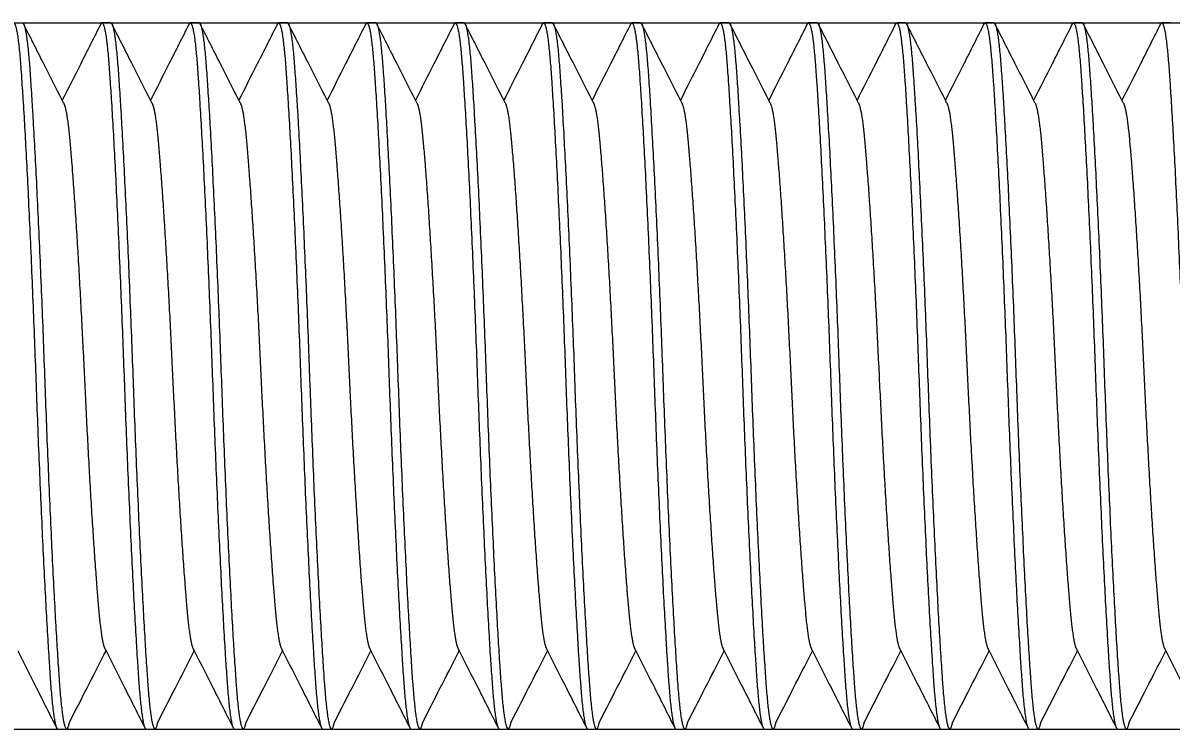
# Model space of a CAD drawing. Header units: millimetres. Extents: x -15 to 313, y -16 to 261.
# Drawn here: x 234.26 to 260.26, y 185.86 to 201.86 of the extents above; entities that cross this region are included whole.
import ezdxf

# ---------------------------------------------------------------- set-up
doc = ezdxf.new("R2010")
doc.units = ezdxf.units.MM
doc.header["$LTSCALE"] = 12.7
doc.header["$PDMODE"] = 33
doc.header["$PDSIZE"] = 1
doc.layers.add('ANNOTATION_TEXT', color=7, linetype='Continuous', lineweight=25)
doc.layers.add('Visible', color=7, linetype='Continuous', lineweight=40)
doc.styles.add('Onshape-Standard-Dimension', font='NotoSans-Regular.ttf')
doc.dimstyles.new('Onshape-ISO-25$0', dxfattribs={"dimtxt": 3.5, "dimasz": 2.5, "dimexe": 1.25, "dimexo": 0.625, "dimtad": 1, "dimtxsty": 'Onshape-Standard-Dimension', "dimcen": 2.5, "dimclrd": 7, "dimclre": 7, "dimclrt": 7, "dimadec": 1, "dimazin": 0, "dimtfac": 1, "dimtmove": 0, "dimatfit": 3, "dimfxl": 1, "dimlwd": 13, "dimlwe": 13, "dimarcsym": 0})

# ---------------------------------------------------------------- blocks, each defined once
blk = doc.blocks.new('*D5')
at = {"layer": 'ANNOTATION_TEXT', "color": 7, "lineweight": 13, "transparency": 16777216}
for p, q in [((191.174, 201.86), (291.271, 201.86)), ((290.021, 199.36), (290.021, 188.36)), ((191.174, 185.86), (291.271, 185.86))]:
    blk.add_line(p, q, dxfattribs=at)
at = {"layer": 'ANNOTATION_TEXT', "color": 7, "transparency": 16777216}
for points in [[(289.604, 199.36), (290.437, 199.36), (290.021, 201.86)], [(289.604, 188.36), (290.437, 188.36), (290.021, 185.86)]]:
    blk.add_solid(points, dxfattribs=at)
at = {"layer": 'Defpoints', "color": 0, "transparency": 16777216}
for p in [(190.549, 201.86, -15.66), (190.549, 185.86, -15.66), (290.021, 185.86)]:
    blk.add_point(p, dxfattribs=at)
at = {"layer": 'ANNOTATION_TEXT', "color": 7, "lineweight": 5, "transparency": 16777216, "insert": (287.499, 193.86), "char_height": 3.5, "attachment_point": 5, "rotation": 90, "style": 'Onshape-Standard-Dimension'}
blk.add_mtext('%%c8', dxfattribs=at)

msp = doc.modelspace()

# ---------------------------------------------------------------- linework, layer by layer
at = {"layer": 'Visible', "lineweight": 5}
for p, q in [((236.249, 201.86), (236.049, 201.86)), ((238.249, 201.86), (238.049, 201.86)), ((240.249, 201.86), (240.049, 201.86)), ((242.249, 201.86), (242.049, 201.86)), ((244.249, 201.86), (244.049, 201.86)), ((246.249, 201.86), (246.049, 201.86)), ((248.249, 201.86), (248.049, 201.86)), ((250.249, 201.86), (250.049, 201.86)), ((252.249, 201.86), (252.049, 201.86)), ((254.249, 201.86), (254.049, 201.86)), ((256.249, 201.86), (256.049, 201.86)), ((258.249, 201.86), (258.049, 201.86)), ((260.249, 201.86), (260.049, 201.86)), ((235.178, 200.05), (235.149, 200.108)), ((237.178, 200.05), (237.149, 200.108)), ((239.178, 200.05), (239.149, 200.108)), ((241.178, 200.05), (241.149, 200.108)), ((243.178, 200.05), (243.149, 200.108)), ((245.178, 200.05), (245.149, 200.108)), ((247.178, 200.05), (247.149, 200.108)), ((249.178, 200.05), (249.149, 200.108)), ((251.178, 200.05), (251.149, 200.108)), ((253.178, 200.05), (253.149, 200.108)), ((255.178, 200.05), (255.149, 200.108)), ((257.178, 200.05), (257.149, 200.108)), ((259.178, 200.05), (259.149, 200.108)), ((236.113, 187.682), (236.141, 187.628)), ((238.113, 187.682), (238.141, 187.628)), ((240.113, 187.682), (240.141, 187.628)), ((242.113, 187.682), (242.141, 187.628)), ((244.113, 187.682), (244.141, 187.628)), ((246.113, 187.682), (246.141, 187.628)), ((248.113, 187.682), (248.141, 187.628)), ((250.113, 187.682), (250.141, 187.628)), ((252.113, 187.682), (252.141, 187.628)), ((254.113, 187.682), (254.141, 187.628)), ((256.113, 187.682), (256.141, 187.628)), ((258.113, 187.682), (258.141, 187.628)), ((260.113, 187.682), (260.141, 187.628)), ((235.049, 185.86), (235.249, 185.86)), ((237.049, 185.86), (237.249, 185.86)), ((239.049, 185.86), (239.249, 185.86)), ((241.049, 185.86), (241.249, 185.86)), ((243.049, 185.86), (243.249, 185.86)), ((245.049, 185.86), (245.249, 185.86)), ((247.049, 185.86), (247.249, 185.86)), ((249.049, 185.86), (249.249, 185.86)), ((251.049, 185.86), (251.249, 185.86)), ((253.049, 185.86), (253.249, 185.86)), ((255.049, 185.86), (255.249, 185.86)), ((257.049, 185.86), (257.249, 185.86)), ((259.049, 185.86), (259.249, 185.86))]:
    msp.add_line(p, q, dxfattribs=at)
for points, weights, knots in [([(234.022, 201.832), (234.035, 201.86), (234.049, 201.86), (234.139, 201.86), (234.216, 200.788), (234.383, 198.478), (234.549, 193.86), (234.716, 189.241), (234.883, 186.931), (234.947, 186.035), (235.022, 185.887), (235.035, 185.86), (235.049, 185.86)], [0.934614023108, 0.933012701892, 0.933012701892, 0.933012701892, 1, 0.866025403784, 1, 0.866025403784, 1, 0.943369737261, 0.934614023108, 0.933012701892, 0.933012701892], [0.48304701, 0.48304701, 0.48304701, 0.48333333, 0.48333333, 0.48518519, 0.48518519, 0.48888889, 0.48888889, 0.49259259, 0.49259259, 0.49415813, 0.49415813, 0.49444444, 0.49444444, 0.49444444]), ([(234.271, 201.842), (234.283, 201.824), (234.294, 201.788), (234.359, 201.577), (234.416, 200.788), (234.583, 198.478), (234.749, 193.86), (234.916, 189.241), (235.083, 186.931), (235.16, 185.86), (235.249, 185.86), (235.282, 185.86), (235.315, 186.015)], [0.93403263123, 0.935079134667, 0.937199408024, 0.949759526419, 1, 0.866025403784, 1, 0.866025403784, 1, 0.933012701892, 0.933012701892, 0.933012701892, 0.942153554912], [0.50578406, 0.50578406, 0.50578406, 0.50601852, 0.50601852, 0.50740741, 0.50740741, 0.51111111, 0.51111111, 0.51481481, 0.51481481, 0.51666667, 0.51666667, 0.51735074, 0.51735074, 0.51735074]), ([(236.022, 201.832), (236.035, 201.86), (236.049, 201.86), (236.139, 201.86), (236.216, 200.788), (236.383, 198.478), (236.549, 193.86), (236.716, 189.241), (236.883, 186.931), (236.947, 186.035), (237.022, 185.887), (237.035, 185.86), (237.049, 185.86)], [0.934614023108, 0.933012701892, 0.933012701892, 0.933012701892, 1, 0.866025403784, 1, 0.866025403784, 1, 0.943369737261, 0.934614023108, 0.933012701892, 0.933012701892], [0.50526924, 0.50526924, 0.50526924, 0.50555556, 0.50555556, 0.50740741, 0.50740741, 0.51111111, 0.51111111, 0.51481481, 0.51481481, 0.51638035, 0.51638035, 0.51666667, 0.51666667, 0.51666667]), ([(236.271, 201.842), (236.283, 201.824), (236.294, 201.788), (236.359, 201.577), (236.416, 200.788), (236.583, 198.478), (236.749, 193.86), (236.916, 189.241), (237.083, 186.931), (237.16, 185.86), (237.249, 185.86), (237.282, 185.86), (237.315, 186.015)], [0.93403263123, 0.935079134667, 0.937199408024, 0.949759526419, 1, 0.866025403784, 1, 0.866025403784, 1, 0.933012701892, 0.933012701892, 0.933012701892, 0.942153554912], [0.52800628, 0.52800628, 0.52800628, 0.52824074, 0.52824074, 0.52962963, 0.52962963, 0.53333333, 0.53333333, 0.53703704, 0.53703704, 0.53888889, 0.53888889, 0.53957296, 0.53957296, 0.53957296]), ([(238.022, 201.832), (238.035, 201.86), (238.049, 201.86), (238.139, 201.86), (238.216, 200.788), (238.383, 198.478), (238.549, 193.86), (238.716, 189.241), (238.883, 186.931), (238.947, 186.035), (239.022, 185.887), (239.035, 185.86), (239.049, 185.86)], [0.934614023108, 0.933012701892, 0.933012701892, 0.933012701892, 1, 0.866025403784, 1, 0.866025403784, 1, 0.943369737261, 0.934614023108, 0.933012701892, 0.933012701892], [0.52749146, 0.52749146, 0.52749146, 0.52777778, 0.52777778, 0.52962963, 0.52962963, 0.53333333, 0.53333333, 0.53703704, 0.53703704, 0.53860257, 0.53860257, 0.53888889, 0.53888889, 0.53888889]), ([(238.271, 201.842), (238.283, 201.824), (238.294, 201.788), (238.359, 201.577), (238.416, 200.788), (238.583, 198.478), (238.749, 193.86), (238.916, 189.241), (239.083, 186.931), (239.16, 185.86), (239.249, 185.86), (239.282, 185.86), (239.315, 186.015)], [0.93403263123, 0.935079134667, 0.937199408024, 0.949759526419, 1, 0.866025403784, 1, 0.866025403784, 1, 0.933012701892, 0.933012701892, 0.933012701892, 0.942153554912], [0.5502285, 0.5502285, 0.5502285, 0.55046296, 0.55046296, 0.55185185, 0.55185185, 0.55555556, 0.55555556, 0.55925926, 0.55925926, 0.56111111, 0.56111111, 0.56179519, 0.56179519, 0.56179519]), ([(240.022, 201.832), (240.035, 201.86), (240.049, 201.86), (240.139, 201.86), (240.216, 200.788), (240.383, 198.478), (240.549, 193.86), (240.716, 189.241), (240.883, 186.931), (240.947, 186.035), (241.022, 185.887), (241.035, 185.86), (241.049, 185.86)], [0.934614023108, 0.933012701892, 0.933012701892, 0.933012701892, 1, 0.866025403784, 1, 0.866025403784, 1, 0.943369737261, 0.934614023108, 0.933012701892, 0.933012701892], [0.54971368, 0.54971368, 0.54971368, 0.55, 0.55, 0.55185185, 0.55185185, 0.55555556, 0.55555556, 0.55925926, 0.55925926, 0.56082479, 0.56082479, 0.56111111, 0.56111111, 0.56111111]), ([(240.271, 201.842), (240.283, 201.824), (240.294, 201.788), (240.359, 201.577), (240.416, 200.788), (240.583, 198.478), (240.749, 193.86), (240.916, 189.241), (241.083, 186.931), (241.16, 185.86), (241.249, 185.86), (241.282, 185.86), (241.315, 186.015)], [0.93403263123, 0.935079134667, 0.937199408024, 0.949759526419, 1, 0.866025403784, 1, 0.866025403784, 1, 0.933012701892, 0.933012701892, 0.933012701892, 0.942153554912], [0.57245073, 0.57245073, 0.57245073, 0.57268519, 0.57268519, 0.57407407, 0.57407407, 0.57777778, 0.57777778, 0.58148148, 0.58148148, 0.58333333, 0.58333333, 0.58401741, 0.58401741, 0.58401741]), ([(242.022, 201.832), (242.035, 201.86), (242.049, 201.86), (242.139, 201.86), (242.216, 200.788), (242.383, 198.478), (242.549, 193.86), (242.716, 189.241), (242.883, 186.931), (242.947, 186.035), (243.022, 185.887), (243.035, 185.86), (243.049, 185.86)], [0.934614023108, 0.933012701892, 0.933012701892, 0.933012701892, 1, 0.866025403784, 1, 0.866025403784, 1, 0.943369737261, 0.934614023108, 0.933012701892, 0.933012701892], [0.5719359, 0.5719359, 0.5719359, 0.57222222, 0.57222222, 0.57407407, 0.57407407, 0.57777778, 0.57777778, 0.58148148, 0.58148148, 0.58304701, 0.58304701, 0.58333333, 0.58333333, 0.58333333]), ([(242.271, 201.842), (242.283, 201.824), (242.294, 201.788), (242.359, 201.577), (242.416, 200.788), (242.583, 198.478), (242.749, 193.86), (242.916, 189.241), (243.083, 186.931), (243.16, 185.86), (243.249, 185.86), (243.282, 185.86), (243.315, 186.015)], [0.93403263123, 0.935079134667, 0.937199408024, 0.949759526419, 1, 0.866025403784, 1, 0.866025403784, 1, 0.933012701892, 0.933012701892, 0.933012701892, 0.942153554912], [0.59467295, 0.59467295, 0.59467295, 0.59490741, 0.59490741, 0.5962963, 0.5962963, 0.6, 0.6, 0.6037037, 0.6037037, 0.60555556, 0.60555556, 0.60623963, 0.60623963, 0.60623963]), ([(244.022, 201.832), (244.035, 201.86), (244.049, 201.86), (244.139, 201.86), (244.216, 200.788), (244.383, 198.478), (244.549, 193.86), (244.716, 189.241), (244.883, 186.931), (244.947, 186.035), (245.022, 185.887), (245.035, 185.86), (245.049, 185.86)], [0.934614023108, 0.933012701892, 0.933012701892, 0.933012701892, 1, 0.866025403784, 1, 0.866025403784, 1, 0.943369737261, 0.934614023108, 0.933012701892, 0.933012701892], [0.59415813, 0.59415813, 0.59415813, 0.59444444, 0.59444444, 0.5962963, 0.5962963, 0.6, 0.6, 0.6037037, 0.6037037, 0.60526924, 0.60526924, 0.60555556, 0.60555556, 0.60555556]), ([(244.271, 201.842), (244.283, 201.824), (244.294, 201.788), (244.359, 201.577), (244.416, 200.788), (244.583, 198.478), (244.749, 193.86), (244.916, 189.241), (245.083, 186.931), (245.16, 185.86), (245.249, 185.86), (245.282, 185.86), (245.315, 186.015)], [0.93403263123, 0.935079134667, 0.937199408024, 0.949759526419, 1, 0.866025403784, 1, 0.866025403784, 1, 0.933012701892, 0.933012701892, 0.933012701892, 0.942153554912], [0.61689517, 0.61689517, 0.61689517, 0.61712963, 0.61712963, 0.61851852, 0.61851852, 0.62222222, 0.62222222, 0.62592593, 0.62592593, 0.62777778, 0.62777778, 0.62846185, 0.62846185, 0.62846185]), ([(246.022, 201.832), (246.035, 201.86), (246.049, 201.86), (246.139, 201.86), (246.216, 200.788), (246.383, 198.478), (246.549, 193.86), (246.716, 189.241), (246.883, 186.931), (246.947, 186.035), (247.022, 185.887), (247.035, 185.86), (247.049, 185.86)], [0.934614023108, 0.933012701892, 0.933012701892, 0.933012701892, 1, 0.866025403784, 1, 0.866025403784, 1, 0.943369737261, 0.934614023108, 0.933012701892, 0.933012701892], [0.61638035, 0.61638035, 0.61638035, 0.61666667, 0.61666667, 0.61851852, 0.61851852, 0.62222222, 0.62222222, 0.62592593, 0.62592593, 0.62749146, 0.62749146, 0.62777778, 0.62777778, 0.62777778]), ([(246.249, 201.86), (246.26, 201.86), (246.271, 201.842), (246.349, 201.719), (246.416, 200.788), (246.583, 198.478), (246.749, 193.86), (246.916, 189.241), (247.083, 186.931), (247.16, 185.86), (247.249, 185.86), (247.282, 185.86), (247.315, 186.015)], [0.933012701892, 0.933012701892, 0.93403263123, 0.94127843299, 1, 0.866025403784, 1, 0.866025403784, 1, 0.933012701892, 0.933012701892, 0.933012701892, 0.942153554912], [0.63888889, 0.63888889, 0.63888889, 0.63911739, 0.63911739, 0.64074074, 0.64074074, 0.64444444, 0.64444444, 0.64814815, 0.64814815, 0.65, 0.65, 0.65068407, 0.65068407, 0.65068407]), ([(248.022, 201.832), (248.035, 201.86), (248.049, 201.86), (248.139, 201.86), (248.216, 200.788), (248.383, 198.478), (248.549, 193.86), (248.716, 189.241), (248.883, 186.931), (248.947, 186.035), (249.022, 185.887), (249.035, 185.86), (249.049, 185.86)], [0.934614023108, 0.933012701892, 0.933012701892, 0.933012701892, 1, 0.866025403784, 1, 0.866025403784, 1, 0.943369737261, 0.934614023108, 0.933012701892, 0.933012701892], [0.63860257, 0.63860257, 0.63860257, 0.63888889, 0.63888889, 0.64074074, 0.64074074, 0.64444444, 0.64444444, 0.64814815, 0.64814815, 0.64971368, 0.64971368, 0.65, 0.65, 0.65]), ([(248.249, 201.86), (248.26, 201.86), (248.271, 201.842), (248.349, 201.719), (248.416, 200.788), (248.583, 198.478), (248.749, 193.86), (248.916, 189.241), (249.083, 186.931), (249.16, 185.86), (249.249, 185.86), (249.282, 185.86), (249.315, 186.015)], [0.933012701892, 0.933012701892, 0.93403263123, 0.94127843299, 1, 0.866025403784, 1, 0.866025403784, 1, 0.933012701892, 0.933012701892, 0.933012701892, 0.942153554912], [0.66111111, 0.66111111, 0.66111111, 0.66133962, 0.66133962, 0.66296296, 0.66296296, 0.66666667, 0.66666667, 0.67037037, 0.67037037, 0.67222222, 0.67222222, 0.6729063, 0.6729063, 0.6729063]), ([(250.022, 201.832), (250.035, 201.86), (250.049, 201.86), (250.139, 201.86), (250.216, 200.788), (250.383, 198.478), (250.549, 193.86), (250.716, 189.241), (250.883, 186.931), (250.947, 186.035), (251.022, 185.887), (251.035, 185.86), (251.049, 185.86)], [0.934614023108, 0.933012701892, 0.933012701892, 0.933012701892, 1, 0.866025403784, 1, 0.866025403784, 1, 0.943369737261, 0.934614023108, 0.933012701892, 0.933012701892], [0.66082479, 0.66082479, 0.66082479, 0.66111111, 0.66111111, 0.66296296, 0.66296296, 0.66666667, 0.66666667, 0.67037037, 0.67037037, 0.6719359, 0.6719359, 0.67222222, 0.67222222, 0.67222222]), ([(250.271, 201.842), (250.283, 201.824), (250.294, 201.788), (250.359, 201.577), (250.416, 200.788), (250.583, 198.478), (250.749, 193.86), (250.916, 189.241), (251.083, 186.931), (251.16, 185.86), (251.249, 185.86), (251.282, 185.86), (251.315, 186.015)], [0.93403263123, 0.935079134667, 0.937199408024, 0.949759526419, 1, 0.866025403784, 1, 0.866025403784, 1, 0.933012701892, 0.933012701892, 0.933012701892, 0.942153554912], [0.68356184, 0.68356184, 0.68356184, 0.6837963, 0.6837963, 0.68518519, 0.68518519, 0.68888889, 0.68888889, 0.69259259, 0.69259259, 0.69444444, 0.69444444, 0.69512852, 0.69512852, 0.69512852]), ([(252.022, 201.832), (252.035, 201.86), (252.049, 201.86), (252.139, 201.86), (252.216, 200.788), (252.383, 198.478), (252.549, 193.86), (252.716, 189.241), (252.883, 186.931), (252.947, 186.035), (253.022, 185.887), (253.035, 185.86), (253.049, 185.86)], [0.934614023108, 0.933012701892, 0.933012701892, 0.933012701892, 1, 0.866025403784, 1, 0.866025403784, 1, 0.943369737261, 0.934614023108, 0.933012701892, 0.933012701892], [0.68304701, 0.68304701, 0.68304701, 0.68333333, 0.68333333, 0.68518519, 0.68518519, 0.68888889, 0.68888889, 0.69259259, 0.69259259, 0.69415813, 0.69415813, 0.69444444, 0.69444444, 0.69444444]), ([(252.271, 201.842), (252.283, 201.824), (252.294, 201.788), (252.359, 201.577), (252.416, 200.788), (252.583, 198.478), (252.749, 193.86), (252.916, 189.241), (253.083, 186.931), (253.16, 185.86), (253.249, 185.86), (253.282, 185.86), (253.315, 186.015)], [0.93403263123, 0.935079134667, 0.937199408024, 0.949759526419, 1, 0.866025403784, 1, 0.866025403784, 1, 0.933012701892, 0.933012701892, 0.933012701892, 0.942153554912], [0.70578406, 0.70578406, 0.70578406, 0.70601852, 0.70601852, 0.70740741, 0.70740741, 0.71111111, 0.71111111, 0.71481481, 0.71481481, 0.71666667, 0.71666667, 0.71735074, 0.71735074, 0.71735074]), ([(254.022, 201.832), (254.035, 201.86), (254.049, 201.86), (254.139, 201.86), (254.216, 200.788), (254.383, 198.478), (254.549, 193.86), (254.716, 189.241), (254.883, 186.931), (254.947, 186.035), (255.022, 185.887), (255.035, 185.86), (255.049, 185.86)], [0.934614023108, 0.933012701892, 0.933012701892, 0.933012701892, 1, 0.866025403784, 1, 0.866025403784, 1, 0.943369737261, 0.934614023108, 0.933012701892, 0.933012701892], [0.70526924, 0.70526924, 0.70526924, 0.70555556, 0.70555556, 0.70740741, 0.70740741, 0.71111111, 0.71111111, 0.71481481, 0.71481481, 0.71638035, 0.71638035, 0.71666667, 0.71666667, 0.71666667]), ([(254.249, 201.86), (254.26, 201.86), (254.271, 201.842), (254.349, 201.719), (254.416, 200.788), (254.583, 198.478), (254.749, 193.86), (254.916, 189.241), (255.083, 186.931), (255.16, 185.86), (255.249, 185.86), (255.282, 185.86), (255.315, 186.015)], [0.933012701892, 0.933012701892, 0.93403263123, 0.94127843299, 1, 0.866025403784, 1, 0.866025403784, 1, 0.933012701892, 0.933012701892, 0.933012701892, 0.942153554912], [0.72777778, 0.72777778, 0.72777778, 0.72800628, 0.72800628, 0.72962963, 0.72962963, 0.73333333, 0.73333333, 0.73703704, 0.73703704, 0.73888889, 0.73888889, 0.73957296, 0.73957296, 0.73957296]), ([(256.022, 201.832), (256.035, 201.86), (256.049, 201.86), (256.139, 201.86), (256.216, 200.788), (256.383, 198.478), (256.549, 193.86), (256.716, 189.241), (256.883, 186.931), (256.947, 186.035), (257.022, 185.887), (257.035, 185.86), (257.049, 185.86)], [0.934614023108, 0.933012701892, 0.933012701892, 0.933012701892, 1, 0.866025403784, 1, 0.866025403784, 1, 0.943369737261, 0.934614023108, 0.933012701892, 0.933012701892], [0.72749146, 0.72749146, 0.72749146, 0.72777778, 0.72777778, 0.72962963, 0.72962963, 0.73333333, 0.73333333, 0.73703704, 0.73703704, 0.73860257, 0.73860257, 0.73888889, 0.73888889, 0.73888889]), ([(256.271, 201.842), (256.283, 201.824), (256.294, 201.788), (256.359, 201.577), (256.416, 200.788), (256.583, 198.478), (256.749, 193.86), (256.916, 189.241), (257.083, 186.931), (257.16, 185.86), (257.249, 185.86), (257.282, 185.86), (257.315, 186.015)], [0.93403263123, 0.935079134667, 0.937199408024, 0.949759526419, 1, 0.866025403784, 1, 0.866025403784, 1, 0.933012701892, 0.933012701892, 0.933012701892, 0.942153554912], [0.7502285, 0.7502285, 0.7502285, 0.75046296, 0.75046296, 0.75185185, 0.75185185, 0.75555556, 0.75555556, 0.75925926, 0.75925926, 0.76111111, 0.76111111, 0.76179519, 0.76179519, 0.76179519]), ([(258.022, 201.832), (258.035, 201.86), (258.049, 201.86), (258.139, 201.86), (258.216, 200.788), (258.383, 198.478), (258.549, 193.86), (258.716, 189.241), (258.883, 186.931), (258.947, 186.035), (259.022, 185.887), (259.035, 185.86), (259.049, 185.86)], [0.934614023108, 0.933012701892, 0.933012701892, 0.933012701892, 1, 0.866025403784, 1, 0.866025403784, 1, 0.943369737261, 0.934614023108, 0.933012701892, 0.933012701892], [0.74971368, 0.74971368, 0.74971368, 0.75, 0.75, 0.75185185, 0.75185185, 0.75555556, 0.75555556, 0.75925926, 0.75925926, 0.76082479, 0.76082479, 0.76111111, 0.76111111, 0.76111111]), ([(258.271, 201.842), (258.283, 201.824), (258.294, 201.788), (258.359, 201.577), (258.416, 200.788), (258.583, 198.478), (258.749, 193.86), (258.916, 189.241), (259.083, 186.931), (259.16, 185.86), (259.249, 185.86), (259.282, 185.86), (259.315, 186.015)], [0.93403263123, 0.935079134667, 0.937199408024, 0.949759526419, 1, 0.866025403784, 1, 0.866025403784, 1, 0.933012701892, 0.933012701892, 0.933012701892, 0.942153554912], [0.77245073, 0.77245073, 0.77245073, 0.77268519, 0.77268519, 0.77407407, 0.77407407, 0.77777778, 0.77777778, 0.78148148, 0.78148148, 0.78333333, 0.78333333, 0.78401741, 0.78401741, 0.78401741]), ([(260.022, 201.832), (260.035, 201.86), (260.049, 201.86), (260.139, 201.86), (260.216, 200.788), (260.383, 198.478), (260.549, 193.86), (260.716, 189.241), (260.883, 186.931), (260.947, 186.035), (261.022, 185.887), (261.035, 185.86), (261.049, 185.86)], [0.934614023108, 0.933012701892, 0.933012701892, 0.933012701892, 1, 0.866025403784, 1, 0.866025403784, 1, 0.943369737261, 0.934614023108, 0.933012701892, 0.933012701892], [0.7719359, 0.7719359, 0.7719359, 0.77222222, 0.77222222, 0.77407407, 0.77407407, 0.77777778, 0.77777778, 0.78148148, 0.78148148, 0.78304701, 0.78304701, 0.78333333, 0.78333333, 0.78333333]), ([(235.178, 200.05), (235.252, 199.931), (235.316, 199.241), (235.483, 197.447), (235.649, 193.86), (235.816, 190.272), (235.983, 188.478), (236.043, 187.824), (236.113, 187.682)], [0.93476201826, 0.943837764342, 1, 0.866025403784, 1, 0.866025403784, 1, 0.946604450581, 0.935770472957], [0.50585481, 0.50585481, 0.50585481, 0.50740741, 0.50740741, 0.51111111, 0.51111111, 0.51481481, 0.51481481, 0.51629093, 0.51629093, 0.51629093]), ([(237.178, 200.05), (237.252, 199.931), (237.316, 199.241), (237.483, 197.447), (237.649, 193.86), (237.816, 190.272), (237.983, 188.478), (238.043, 187.824), (238.113, 187.682)], [0.93476201826, 0.943837764342, 1, 0.866025403784, 1, 0.866025403784, 1, 0.946604450581, 0.935770472957], [0.52807703, 0.52807703, 0.52807703, 0.52962963, 0.52962963, 0.53333333, 0.53333333, 0.53703704, 0.53703704, 0.53851315, 0.53851315, 0.53851315]), ([(239.178, 200.05), (239.252, 199.931), (239.316, 199.241), (239.483, 197.447), (239.649, 193.86), (239.816, 190.272), (239.983, 188.478), (240.043, 187.824), (240.113, 187.682)], [0.93476201826, 0.943837764342, 1, 0.866025403784, 1, 0.866025403784, 1, 0.946604450581, 0.935770472957], [0.55029926, 0.55029926, 0.55029926, 0.55185185, 0.55185185, 0.55555556, 0.55555556, 0.55925926, 0.55925926, 0.56073537, 0.56073537, 0.56073537]), ([(241.178, 200.05), (241.252, 199.931), (241.316, 199.241), (241.483, 197.447), (241.649, 193.86), (241.816, 190.272), (241.983, 188.478), (242.043, 187.824), (242.113, 187.682)], [0.93476201826, 0.943837764342, 1, 0.866025403784, 1, 0.866025403784, 1, 0.946604450581, 0.935770472957], [0.57252148, 0.57252148, 0.57252148, 0.57407407, 0.57407407, 0.57777778, 0.57777778, 0.58148148, 0.58148148, 0.58295759, 0.58295759, 0.58295759]), ([(243.178, 200.05), (243.252, 199.931), (243.316, 199.241), (243.483, 197.447), (243.649, 193.86), (243.816, 190.272), (243.983, 188.478), (244.043, 187.824), (244.113, 187.682)], [0.93476201826, 0.943837764342, 1, 0.866025403784, 1, 0.866025403784, 1, 0.946604450581, 0.935770472957], [0.5947437, 0.5947437, 0.5947437, 0.5962963, 0.5962963, 0.6, 0.6, 0.6037037, 0.6037037, 0.60517981, 0.60517981, 0.60517981]), ([(245.178, 200.05), (245.252, 199.931), (245.316, 199.241), (245.483, 197.447), (245.649, 193.86), (245.816, 190.272), (245.983, 188.478), (246.043, 187.824), (246.113, 187.682)], [0.93476201826, 0.943837764342, 1, 0.866025403784, 1, 0.866025403784, 1, 0.946604450581, 0.935770472957], [0.61696592, 0.61696592, 0.61696592, 0.61851852, 0.61851852, 0.62222222, 0.62222222, 0.62592593, 0.62592593, 0.62740204, 0.62740204, 0.62740204]), ([(247.178, 200.05), (247.252, 199.931), (247.316, 199.241), (247.483, 197.447), (247.649, 193.86), (247.816, 190.272), (247.983, 188.478), (248.043, 187.824), (248.113, 187.682)], [0.93476201826, 0.943837764342, 1, 0.866025403784, 1, 0.866025403784, 1, 0.946604450581, 0.935770472957], [0.63918815, 0.63918815, 0.63918815, 0.64074074, 0.64074074, 0.64444444, 0.64444444, 0.64814815, 0.64814815, 0.64962426, 0.64962426, 0.64962426]), ([(249.178, 200.05), (249.252, 199.931), (249.316, 199.241), (249.483, 197.447), (249.649, 193.86), (249.816, 190.272), (249.983, 188.478), (250.043, 187.824), (250.113, 187.682)], [0.93476201826, 0.943837764342, 1, 0.866025403784, 1, 0.866025403784, 1, 0.946604450581, 0.935770472957], [0.66141037, 0.66141037, 0.66141037, 0.66296296, 0.66296296, 0.66666667, 0.66666667, 0.67037037, 0.67037037, 0.67184648, 0.67184648, 0.67184648]), ([(251.178, 200.05), (251.252, 199.931), (251.316, 199.241), (251.483, 197.447), (251.649, 193.86), (251.816, 190.272), (251.983, 188.478), (252.043, 187.824), (252.113, 187.682)], [0.93476201826, 0.943837764342, 1, 0.866025403784, 1, 0.866025403784, 1, 0.946604450581, 0.935770472957], [0.68363259, 0.68363259, 0.68363259, 0.68518519, 0.68518519, 0.68888889, 0.68888889, 0.69259259, 0.69259259, 0.6940687, 0.6940687, 0.6940687]), ([(253.178, 200.05), (253.252, 199.931), (253.316, 199.241), (253.483, 197.447), (253.649, 193.86), (253.816, 190.272), (253.983, 188.478), (254.043, 187.824), (254.113, 187.682)], [0.93476201826, 0.943837764342, 1, 0.866025403784, 1, 0.866025403784, 1, 0.946604450581, 0.935770472957], [0.70585481, 0.70585481, 0.70585481, 0.70740741, 0.70740741, 0.71111111, 0.71111111, 0.71481481, 0.71481481, 0.71629093, 0.71629093, 0.71629093]), ([(255.178, 200.05), (255.252, 199.931), (255.316, 199.241), (255.483, 197.447), (255.649, 193.86), (255.816, 190.272), (255.983, 188.478), (256.043, 187.824), (256.113, 187.682)], [0.93476201826, 0.943837764342, 1, 0.866025403784, 1, 0.866025403784, 1, 0.946604450581, 0.935770472957], [0.72807703, 0.72807703, 0.72807703, 0.72962963, 0.72962963, 0.73333333, 0.73333333, 0.73703704, 0.73703704, 0.73851315, 0.73851315, 0.73851315]), ([(257.178, 200.05), (257.252, 199.931), (257.316, 199.241), (257.483, 197.447), (257.649, 193.86), (257.816, 190.272), (257.983, 188.478), (258.043, 187.824), (258.113, 187.682)], [0.93476201826, 0.943837764342, 1, 0.866025403784, 1, 0.866025403784, 1, 0.946604450581, 0.935770472957], [0.75029926, 0.75029926, 0.75029926, 0.75185185, 0.75185185, 0.75555556, 0.75555556, 0.75925926, 0.75925926, 0.76073537, 0.76073537, 0.76073537]), ([(259.178, 200.05), (259.252, 199.931), (259.316, 199.241), (259.483, 197.447), (259.649, 193.86), (259.816, 190.272), (259.983, 188.478), (260.043, 187.824), (260.113, 187.682)], [0.93476201826, 0.943837764342, 1, 0.866025403784, 1, 0.866025403784, 1, 0.946604450581, 0.935770472957], [0.77252148, 0.77252148, 0.77252148, 0.77407407, 0.77407407, 0.77777778, 0.77777778, 0.78148148, 0.78148148, 0.78295759, 0.78295759, 0.78295759])]:
    msp.add_rational_spline(points, weights, degree=2, knots=knots, dxfattribs=at)
for points, knots in [([(235.149, 200.108), (235.009, 200.385), (234.723, 200.948), (234.424, 201.541), (234.271, 201.842)], [0, 0, 0, 0, 0.491649, 1, 1, 1, 1]), ([(236.022, 201.832), (235.869, 201.53), (235.569, 200.937), (235.287, 200.38), (235.149, 200.108)], [0, 0, 0, 0, 0.51038, 1, 1, 1, 1]), ([(237.149, 200.108), (237.009, 200.385), (236.723, 200.948), (236.424, 201.541), (236.271, 201.842)], [0, 0, 0, 0, 0.491649, 1, 1, 1, 1]), ([(238.022, 201.832), (237.869, 201.53), (237.569, 200.937), (237.287, 200.38), (237.149, 200.108)], [0, 0, 0, 0, 0.51038, 1, 1, 1, 1]), ([(239.149, 200.108), (239.009, 200.385), (238.723, 200.948), (238.424, 201.541), (238.271, 201.842)], [0, 0, 0, 0, 0.491649, 1, 1, 1, 1]), ([(240.022, 201.832), (239.869, 201.53), (239.569, 200.937), (239.287, 200.38), (239.149, 200.108)], [0, 0, 0, 0, 0.51038, 1, 1, 1, 1]), ([(241.149, 200.108), (241.009, 200.385), (240.723, 200.948), (240.424, 201.541), (240.271, 201.842)], [0, 0, 0, 0, 0.491649, 1, 1, 1, 1]), ([(242.022, 201.832), (241.869, 201.53), (241.569, 200.937), (241.287, 200.38), (241.149, 200.108)], [0, 0, 0, 0, 0.51038, 1, 1, 1, 1]), ([(243.149, 200.108), (243.009, 200.385), (242.723, 200.948), (242.424, 201.541), (242.271, 201.842)], [0, 0, 0, 0, 0.491649, 1, 1, 1, 1]), ([(244.022, 201.832), (243.869, 201.53), (243.569, 200.937), (243.287, 200.38), (243.149, 200.108)], [0, 0, 0, 0, 0.51038, 1, 1, 1, 1]), ([(245.149, 200.108), (245.009, 200.385), (244.723, 200.948), (244.424, 201.541), (244.271, 201.842)], [0, 0, 0, 0, 0.491649, 1, 1, 1, 1]), ([(246.022, 201.832), (245.869, 201.53), (245.569, 200.937), (245.287, 200.38), (245.149, 200.108)], [0, 0, 0, 0, 0.51038, 1, 1, 1, 1]), ([(247.149, 200.108), (247.009, 200.385), (246.723, 200.948), (246.424, 201.541), (246.271, 201.842)], [0, 0, 0, 0, 0.491649, 1, 1, 1, 1]), ([(248.022, 201.832), (247.869, 201.53), (247.569, 200.937), (247.287, 200.38), (247.149, 200.108)], [0, 0, 0, 0, 0.51038, 1, 1, 1, 1]), ([(249.149, 200.108), (249.009, 200.385), (248.723, 200.948), (248.424, 201.541), (248.271, 201.842)], [0, 0, 0, 0, 0.491649, 1, 1, 1, 1]), ([(250.022, 201.832), (249.869, 201.53), (249.569, 200.937), (249.287, 200.38), (249.149, 200.108)], [0, 0, 0, 0, 0.51038, 1, 1, 1, 1]), ([(251.149, 200.108), (251.009, 200.385), (250.723, 200.948), (250.424, 201.541), (250.271, 201.842)], [0, 0, 0, 0, 0.491649, 1, 1, 1, 1]), ([(252.022, 201.832), (251.869, 201.53), (251.569, 200.937), (251.287, 200.38), (251.149, 200.108)], [0, 0, 0, 0, 0.51038, 1, 1, 1, 1]), ([(253.149, 200.108), (253.009, 200.385), (252.723, 200.948), (252.424, 201.541), (252.271, 201.842)], [0, 0, 0, 0, 0.491649, 1, 1, 1, 1]), ([(254.022, 201.832), (253.869, 201.53), (253.569, 200.937), (253.287, 200.38), (253.149, 200.108)], [0, 0, 0, 0, 0.51038, 1, 1, 1, 1]), ([(255.149, 200.108), (255.009, 200.385), (254.723, 200.948), (254.424, 201.541), (254.271, 201.842)], [0, 0, 0, 0, 0.491649, 1, 1, 1, 1]), ([(256.022, 201.832), (255.869, 201.53), (255.569, 200.937), (255.287, 200.38), (255.149, 200.108)], [0, 0, 0, 0, 0.51038, 1, 1, 1, 1]), ([(257.149, 200.108), (257.009, 200.385), (256.723, 200.948), (256.424, 201.541), (256.271, 201.842)], [0, 0, 0, 0, 0.491649, 1, 1, 1, 1]), ([(258.022, 201.832), (257.869, 201.53), (257.569, 200.937), (257.287, 200.38), (257.149, 200.108)], [0, 0, 0, 0, 0.51038, 1, 1, 1, 1]), ([(259.149, 200.108), (259.009, 200.385), (258.723, 200.948), (258.424, 201.541), (258.271, 201.842)], [0, 0, 0, 0, 0.491649, 1, 1, 1, 1]), ([(260.022, 201.832), (259.869, 201.53), (259.569, 200.937), (259.287, 200.38), (259.149, 200.108)], [0, 0, 0, 0, 0.51038, 1, 1, 1, 1]), ([(234.141, 187.628), (234.282, 187.349), (234.569, 186.783), (234.869, 186.189), (235.022, 185.887)], [0, 0, 0, 0, 0.492129, 1, 1, 1, 1]), ([(235.315, 186.014), (235.469, 186.316), (235.763, 186.892), (236.019, 187.391), (236.141, 187.628)], [0, 0, 0, 0, 0.523739, 1, 1, 1, 1]), ([(236.141, 187.628), (236.282, 187.349), (236.569, 186.783), (236.869, 186.189), (237.022, 185.887)], [0, 0, 0, 0, 0.492129, 1, 1, 1, 1]), ([(237.315, 186.014), (237.469, 186.316), (237.763, 186.892), (238.019, 187.391), (238.141, 187.628)], [0, 0, 0, 0, 0.523739, 1, 1, 1, 1]), ([(238.141, 187.628), (238.282, 187.349), (238.569, 186.783), (238.869, 186.189), (239.022, 185.887)], [0, 0, 0, 0, 0.492129, 1, 1, 1, 1]), ([(239.315, 186.014), (239.469, 186.316), (239.763, 186.892), (240.019, 187.391), (240.141, 187.628)], [0, 0, 0, 0, 0.523739, 1, 1, 1, 1]), ([(240.141, 187.628), (240.282, 187.349), (240.569, 186.783), (240.869, 186.189), (241.022, 185.887)], [0, 0, 0, 0, 0.492129, 1, 1, 1, 1]), ([(241.315, 186.014), (241.469, 186.316), (241.763, 186.892), (242.019, 187.391), (242.141, 187.628)], [0, 0, 0, 0, 0.523739, 1, 1, 1, 1]), ([(242.141, 187.628), (242.282, 187.349), (242.569, 186.783), (242.869, 186.189), (243.022, 185.887)], [0, 0, 0, 0, 0.492129, 1, 1, 1, 1]), ([(243.315, 186.014), (243.469, 186.316), (243.763, 186.892), (244.019, 187.391), (244.141, 187.628)], [0, 0, 0, 0, 0.523739, 1, 1, 1, 1]), ([(244.141, 187.628), (244.282, 187.349), (244.569, 186.783), (244.869, 186.189), (245.022, 185.887)], [0, 0, 0, 0, 0.492129, 1, 1, 1, 1]), ([(245.315, 186.014), (245.469, 186.316), (245.763, 186.892), (246.019, 187.391), (246.141, 187.628)], [0, 0, 0, 0, 0.523739, 1, 1, 1, 1]), ([(246.141, 187.628), (246.282, 187.349), (246.569, 186.783), (246.869, 186.189), (247.022, 185.887)], [0, 0, 0, 0, 0.492129, 1, 1, 1, 1]), ([(247.315, 186.014), (247.469, 186.316), (247.763, 186.892), (248.019, 187.391), (248.141, 187.628)], [0, 0, 0, 0, 0.523739, 1, 1, 1, 1]), ([(248.141, 187.628), (248.282, 187.349), (248.569, 186.783), (248.869, 186.189), (249.022, 185.887)], [0, 0, 0, 0, 0.492129, 1, 1, 1, 1]), ([(249.315, 186.014), (249.469, 186.316), (249.763, 186.892), (250.019, 187.391), (250.141, 187.628)], [0, 0, 0, 0, 0.523739, 1, 1, 1, 1]), ([(250.141, 187.628), (250.282, 187.349), (250.569, 186.783), (250.869, 186.189), (251.022, 185.887)], [0, 0, 0, 0, 0.492129, 1, 1, 1, 1]), ([(251.315, 186.014), (251.469, 186.316), (251.763, 186.892), (252.019, 187.391), (252.141, 187.628)], [0, 0, 0, 0, 0.523739, 1, 1, 1, 1]), ([(252.141, 187.628), (252.282, 187.349), (252.569, 186.783), (252.869, 186.189), (253.022, 185.887)], [0, 0, 0, 0, 0.492129, 1, 1, 1, 1]), ([(253.315, 186.014), (253.469, 186.316), (253.763, 186.892), (254.019, 187.391), (254.141, 187.628)], [0, 0, 0, 0, 0.523739, 1, 1, 1, 1]), ([(254.141, 187.628), (254.282, 187.349), (254.569, 186.783), (254.869, 186.189), (255.022, 185.887)], [0, 0, 0, 0, 0.492129, 1, 1, 1, 1]), ([(255.315, 186.014), (255.469, 186.316), (255.763, 186.892), (256.019, 187.391), (256.141, 187.628)], [0, 0, 0, 0, 0.523739, 1, 1, 1, 1]), ([(256.141, 187.628), (256.282, 187.349), (256.569, 186.783), (256.869, 186.189), (257.022, 185.887)], [0, 0, 0, 0, 0.492129, 1, 1, 1, 1]), ([(257.315, 186.014), (257.469, 186.316), (257.763, 186.892), (258.019, 187.391), (258.141, 187.628)], [0, 0, 0, 0, 0.523739, 1, 1, 1, 1]), ([(258.141, 187.628), (258.282, 187.349), (258.569, 186.783), (258.869, 186.189), (259.022, 185.887)], [0, 0, 0, 0, 0.492129, 1, 1, 1, 1]), ([(259.315, 186.014), (259.469, 186.316), (259.763, 186.892), (260.019, 187.391), (260.141, 187.628)], [0, 0, 0, 0, 0.523739, 1, 1, 1, 1]), ([(260.141, 187.628), (260.282, 187.349), (260.569, 186.783), (260.869, 186.189), (261.022, 185.887)], [0, 0, 0, 0, 0.492129, 1, 1, 1, 1])]:
    msp.add_open_spline(points, degree=3, knots=knots, dxfattribs=at)

# ---------------------------------------------------------------- dimensions: what is measured, and where the dimension line sits
at = {"layer": 'ANNOTATION_TEXT', "lineweight": 5}
dim = msp.add_linear_dim(base=(290.021, 185.86), p1=(190.549, 201.86, -15.66), p2=(190.549, 185.86, -15.66), angle=90, dimstyle='Onshape-ISO-25$0', override={"dimlfac": 0.5, "dimpost": '%%c<>'}, dxfattribs=at)
dim.commit()
dim.dimension.update_dxf_attribs({"geometry": '*D5', "text_midpoint": (290.021, 193.86), "dimtype": 160})

doc.saveas('drawing.dxf')
